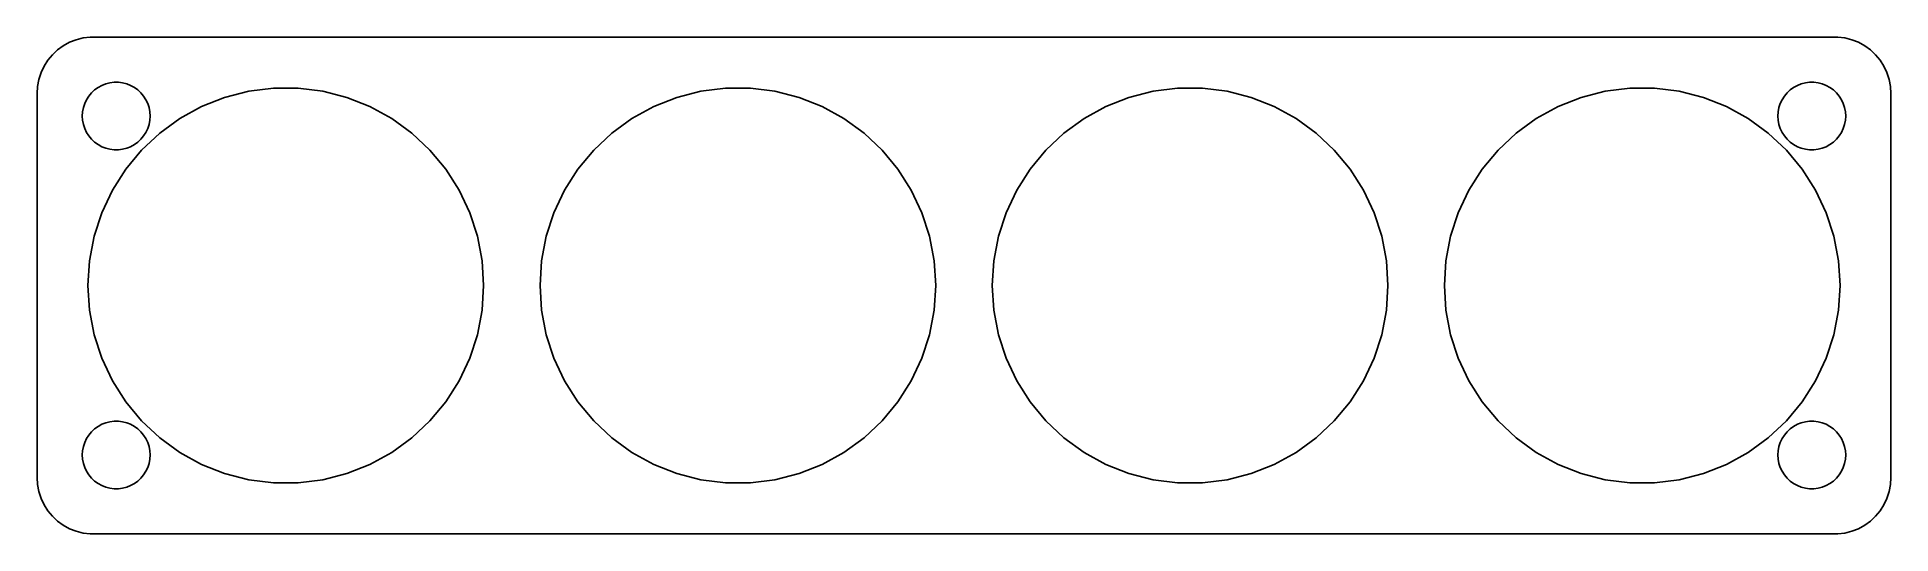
# Model space of a CAD drawing. Header units: metres. Extents: x -82 to 82, y -22 to 22.
import ezdxf

# ---------------------------------------------------------------- set-up
doc = ezdxf.new("R2010")
doc.units = ezdxf.units.M

msp = doc.modelspace()

# ---------------------------------------------------------------- linework, layer by layer
for p, q in [((-79.1289, 21.5241), (-79.6791, 21.2216)), ((-78.5451, 21.7553), (-79.1289, 21.5241)), ((-77.9369, 21.9114), (-78.5451, 21.7553)), ((-77.3139, 21.9901), (-77.9369, 21.9114)), ((77.3139, 21.9901), (-77.3139, 21.9901)), ((77.9369, 21.9114), (77.3139, 21.9901)), ((78.5451, 21.7553), (77.9369, 21.9114)), ((79.1289, 21.5241), (78.5451, 21.7553)), ((79.6791, 21.2216), (79.1289, 21.5241)), ((-81.0451, 19.9389), (-81.3815, 19.4088)), ((-80.6448, 20.4227), (-81.0451, 19.9389)), ((-80.1871, 20.8526), (-80.6448, 20.4227)), ((-79.6791, 21.2216), (-80.1871, 20.8526)), ((80.1871, 20.8526), (79.6791, 21.2216)), ((80.6448, 20.4227), (80.1871, 20.8526)), ((81.0451, 19.9389), (80.6448, 20.4227)), ((81.3815, 19.4088), (81.0451, 19.9389)), ((-81.8429, 18.2434), (-81.9606, 17.6267)), ((-81.6489, 18.8406), (-81.8429, 18.2434)), ((-81.3815, 19.4088), (-81.6489, 18.8406)), ((81.6489, 18.8406), (81.3815, 19.4088)), ((81.8429, 18.2434), (81.6489, 18.8406)), ((81.9606, 17.6267), (81.8429, 18.2434)), ((-81.9606, 17.6267), (-82, 17)), ((-82, 17), (-82, -17)), ((-77.7893, 16.1044), (-77.6289, 16.4453)), ((-77.6289, 16.4453), (-77.427, 16.7634)), ((-77.427, 16.7634), (-77.1869, 17.0536)), ((-77.1869, 17.0536), (-76.9123, 17.3115)), ((-76.9123, 17.3115), (-76.6075, 17.533)), ((-76.6075, 17.533), (-76.2773, 17.7145)), ((-76.2773, 17.7145), (-75.927, 17.8532)), ((-75.927, 17.8532), (-75.5621, 17.9469)), ((-75.5621, 17.9469), (-75.1884, 17.9941)), ((-75.1884, 17.9941), (-74.8116, 17.9941)), ((-74.8116, 17.9941), (-74.4379, 17.9469)), ((-74.4379, 17.9469), (-74.073, 17.8532)), ((-74.073, 17.8532), (-73.7227, 17.7145)), ((-73.7227, 17.7145), (-73.3925, 17.533)), ((-73.3925, 17.533), (-73.0877, 17.3115)), ((-73.0877, 17.3115), (-72.8131, 17.0536)), ((-72.8131, 17.0536), (-72.573, 16.7634)), ((-72.573, 16.7634), (-72.3711, 16.4453)), ((-72.3711, 16.4453), (-72.2107, 16.1044)), ((-67.4511, 15.8345), (-65.4078, 16.6435)), ((-65.4078, 16.6435), (-63.2792, 17.19)), ((-63.2792, 17.19), (-61.0988, 17.4655)), ((-61.0988, 17.4655), (-58.9012, 17.4655)), ((-58.9012, 17.4655), (-56.7208, 17.19)), ((-56.7208, 17.19), (-54.5922, 16.6435)), ((-54.5922, 16.6435), (-52.5489, 15.8345)), ((-27.4511, 15.8345), (-25.4078, 16.6435)), ((-25.4078, 16.6435), (-23.2792, 17.19)), ((-23.2792, 17.19), (-21.0988, 17.4655)), ((-21.0988, 17.4655), (-18.9012, 17.4655)), ((-18.9012, 17.4655), (-16.7208, 17.19)), ((-16.7208, 17.19), (-14.5922, 16.6435)), ((-14.5922, 16.6435), (-12.5489, 15.8345)), ((12.5489, 15.8345), (14.5922, 16.6435)), ((14.5922, 16.6435), (16.7208, 17.19)), ((16.7208, 17.19), (18.9012, 17.4655)), ((18.9012, 17.4655), (21.0988, 17.4655)), ((21.0988, 17.4655), (23.2792, 17.19)), ((23.2792, 17.19), (25.4078, 16.6435)), ((25.4078, 16.6435), (27.4511, 15.8345)), ((52.5489, 15.8345), (54.5922, 16.6435)), ((54.5922, 16.6435), (56.7208, 17.19)), ((56.7208, 17.19), (58.9012, 17.4655)), ((58.9012, 17.4655), (61.0988, 17.4655)), ((61.0988, 17.4655), (63.2792, 17.19)), ((63.2792, 17.19), (65.4078, 16.6435)), ((65.4078, 16.6435), (67.4511, 15.8345)), ((72.2107, 16.1044), (72.3711, 16.4453)), ((72.3711, 16.4453), (72.573, 16.7634)), ((72.573, 16.7634), (72.8131, 17.0536)), ((72.8131, 17.0536), (73.0877, 17.3115)), ((73.0877, 17.3115), (73.3925, 17.533)), ((73.3925, 17.533), (73.7227, 17.7145)), ((73.7227, 17.7145), (74.073, 17.8532)), ((74.073, 17.8532), (74.4379, 17.9469)), ((74.4379, 17.9469), (74.8116, 17.9941)), ((74.8116, 17.9941), (75.1884, 17.9941)), ((75.1884, 17.9941), (75.5621, 17.9469)), ((75.5621, 17.9469), (75.927, 17.8532)), ((75.927, 17.8532), (76.2773, 17.7145)), ((76.2773, 17.7145), (76.6075, 17.533)), ((76.6075, 17.533), (76.9123, 17.3115)), ((76.9123, 17.3115), (77.1869, 17.0536)), ((77.1869, 17.0536), (77.427, 16.7634)), ((77.427, 16.7634), (77.6289, 16.4453)), ((77.6289, 16.4453), (77.7893, 16.1044)), ((82, 17), (81.9606, 17.6267)), ((82, -17), (82, 17)), ((-78, 15), (-77.9763, 15.376)), ((-77.9763, 14.624), (-78, 15)), ((-77.9763, 15.376), (-77.9057, 15.7461)), ((-77.9057, 15.7461), (-77.7893, 16.1044)), ((-72.2107, 16.1044), (-72.0943, 15.7461)), ((-72.0943, 15.7461), (-72.0237, 15.376)), ((-72.0237, 15.376), (-72, 15)), ((-72, 15), (-72.0237, 14.624)), ((-71.1549, 13.484), (-69.377, 14.7757)), ((-69.377, 14.7757), (-67.4511, 15.8345)), ((-52.5489, 15.8345), (-50.623, 14.7757)), ((-50.623, 14.7757), (-48.8451, 13.484)), ((-31.1549, 13.484), (-29.377, 14.7757)), ((-29.377, 14.7757), (-27.4511, 15.8345)), ((-12.5489, 15.8345), (-10.623, 14.7757)), ((-10.623, 14.7757), (-8.84508, 13.484)), ((8.84508, 13.484), (10.623, 14.7757)), ((10.623, 14.7757), (12.5489, 15.8345)), ((27.4511, 15.8345), (29.377, 14.7757)), ((29.377, 14.7757), (31.1549, 13.484)), ((48.8451, 13.484), (50.623, 14.7757)), ((50.623, 14.7757), (52.5489, 15.8345)), ((67.4511, 15.8345), (69.377, 14.7757)), ((69.377, 14.7757), (71.1549, 13.484)), ((72, 15), (72.0237, 15.376)), ((72.0237, 14.624), (72, 15)), ((72.0237, 15.376), (72.0943, 15.7461)), ((72.0943, 15.7461), (72.2107, 16.1044)), ((77.7893, 16.1044), (77.9057, 15.7461)), ((77.9057, 15.7461), (77.9763, 15.376)), ((77.9763, 15.376), (78, 15)), ((78, 15), (77.9763, 14.624)), ((-77.9057, 14.2539), (-77.9763, 14.624)), ((-77.7893, 13.8956), (-77.9057, 14.2539)), ((-77.6289, 13.5547), (-77.7893, 13.8956)), ((-77.427, 13.2366), (-77.6289, 13.5547)), ((-77.1869, 12.9464), (-77.427, 13.2366)), ((-72.573, 13.2366), (-72.8131, 12.9464)), ((-72.7569, 11.9796), (-71.1549, 13.484)), ((-72.3711, 13.5547), (-72.573, 13.2366)), ((-72.2107, 13.8956), (-72.3711, 13.5547)), ((-72.0943, 14.2539), (-72.2107, 13.8956)), ((-72.0237, 14.624), (-72.0943, 14.2539)), ((-48.8451, 13.484), (-47.243, 11.9796)), ((-32.7569, 11.9796), (-31.1549, 13.484)), ((-8.84508, 13.484), (-7.24304, 11.9796)), ((7.24304, 11.9796), (8.84508, 13.484)), ((31.1549, 13.484), (32.7569, 11.9796)), ((47.243, 11.9796), (48.8451, 13.484)), ((71.1549, 13.484), (72.7569, 11.9796)), ((72.0943, 14.2539), (72.0237, 14.624)), ((72.2107, 13.8956), (72.0943, 14.2539)), ((72.3711, 13.5547), (72.2107, 13.8956)), ((72.573, 13.2366), (72.3711, 13.5547)), ((72.8131, 12.9464), (72.573, 13.2366)), ((77.427, 13.2366), (77.1869, 12.9464)), ((77.6289, 13.5547), (77.427, 13.2366)), ((77.7893, 13.8956), (77.6289, 13.5547)), ((77.9057, 14.2539), (77.7893, 13.8956)), ((77.9763, 14.624), (77.9057, 14.2539)), ((-76.9123, 12.6884), (-77.1869, 12.9464)), ((-76.6075, 12.467), (-76.9123, 12.6884)), ((-76.2773, 12.2855), (-76.6075, 12.467)), ((-75.927, 12.1468), (-76.2773, 12.2855)), ((-75.5621, 12.0531), (-75.927, 12.1468)), ((-75.1884, 12.0059), (-75.5621, 12.0531)), ((-74.8116, 12.0059), (-75.1884, 12.0059)), ((-74.4379, 12.0531), (-74.8116, 12.0059)), ((-74.073, 12.1468), (-74.4379, 12.0531)), ((-74.1578, 10.2862), (-72.7569, 11.9796)), ((-73.7227, 12.2855), (-74.073, 12.1468)), ((-73.3925, 12.467), (-73.7227, 12.2855)), ((-73.0877, 12.6884), (-73.3925, 12.467)), ((-72.8131, 12.9464), (-73.0877, 12.6884)), ((-47.243, 11.9796), (-45.8422, 10.2862)), ((-34.1578, 10.2862), (-32.7569, 11.9796)), ((-7.24304, 11.9796), (-5.84219, 10.2862)), ((5.84219, 10.2862), (7.24304, 11.9796)), ((32.7569, 11.9796), (34.1578, 10.2862)), ((45.8422, 10.2862), (47.243, 11.9796)), ((72.7569, 11.9796), (74.1578, 10.2862)), ((73.0877, 12.6884), (72.8131, 12.9464)), ((73.3925, 12.467), (73.0877, 12.6884)), ((73.7227, 12.2855), (73.3925, 12.467)), ((74.073, 12.1468), (73.7227, 12.2855)), ((74.4379, 12.0531), (74.073, 12.1468)), ((74.8116, 12.0059), (74.4379, 12.0531)), ((75.1884, 12.0059), (74.8116, 12.0059)), ((75.5621, 12.0531), (75.1884, 12.0059)), ((75.927, 12.1468), (75.5621, 12.0531)), ((76.2773, 12.2855), (75.927, 12.1468)), ((76.6075, 12.467), (76.2773, 12.2855)), ((76.9123, 12.6884), (76.6075, 12.467)), ((77.1869, 12.9464), (76.9123, 12.6884)), ((-75.3354, 8.43068), (-74.1578, 10.2862)), ((-45.8422, 10.2862), (-44.6646, 8.43068)), ((-35.3354, 8.43068), (-34.1578, 10.2862)), ((-5.84219, 10.2862), (-4.66463, 8.43068)), ((4.66463, 8.43068), (5.84219, 10.2862)), ((34.1578, 10.2862), (35.3354, 8.43068)), ((44.6646, 8.43068), (45.8422, 10.2862)), ((74.1578, 10.2862), (75.3354, 8.43068)), ((-76.2711, 6.44217), (-75.3354, 8.43068)), ((-44.6646, 8.43068), (-43.7289, 6.44217)), ((-36.2711, 6.44217), (-35.3354, 8.43068)), ((-4.66463, 8.43068), (-3.7289, 6.44217)), ((3.7289, 6.44217), (4.66463, 8.43068)), ((35.3354, 8.43068), (36.2711, 6.44217)), ((43.7289, 6.44217), (44.6646, 8.43068)), ((75.3354, 8.43068), (76.2711, 6.44217)), ((-76.9502, 4.35207), (-76.2711, 6.44217)), ((-43.7289, 6.44217), (-43.0498, 4.35207)), ((-36.9502, 4.35207), (-36.2711, 6.44217)), ((-3.7289, 6.44217), (-3.04979, 4.35207)), ((3.04979, 4.35207), (3.7289, 6.44217)), ((36.2711, 6.44217), (36.9502, 4.35207)), ((43.0498, 4.35207), (43.7289, 6.44217)), ((76.2711, 6.44217), (76.9502, 4.35207)), ((-77.362, 2.19333), (-76.9502, 4.35207)), ((-43.0498, 4.35207), (-42.638, 2.19333)), ((-37.362, 2.19333), (-36.9502, 4.35207)), ((-3.04979, 4.35207), (-2.63799, 2.19333)), ((2.63799, 2.19333), (3.04979, 4.35207)), ((36.9502, 4.35207), (37.362, 2.19333)), ((42.638, 2.19333), (43.0498, 4.35207)), ((76.9502, 4.35207), (77.362, 2.19333)), ((-77.5, 0), (-77.362, 2.19333)), ((-42.638, 2.19333), (-42.5, 0)), ((-37.5, 0), (-37.362, 2.19333)), ((-2.63799, 2.19333), (-2.5, 0)), ((2.5, 0), (2.63799, 2.19333)), ((37.362, 2.19333), (37.5, 0)), ((42.5, 0), (42.638, 2.19333)), ((77.362, 2.19333), (77.5, 0)), ((-77.362, -2.19333), (-77.5, 0)), ((-42.5, 0), (-42.638, -2.19333)), ((-37.362, -2.19333), (-37.5, 0)), ((-2.5, 0), (-2.63799, -2.19333)), ((2.63799, -2.19333), (2.5, 0)), ((37.5, 0), (37.362, -2.19333)), ((42.638, -2.19333), (42.5, 0)), ((77.5, 0), (77.362, -2.19333)), ((-76.9502, -4.35207), (-77.362, -2.19333)), ((-42.638, -2.19333), (-43.0498, -4.35207)), ((-36.9502, -4.35207), (-37.362, -2.19333)), ((-2.63799, -2.19333), (-3.04979, -4.35207)), ((3.04979, -4.35207), (2.63799, -2.19333)), ((37.362, -2.19333), (36.9502, -4.35207)), ((43.0498, -4.35207), (42.638, -2.19333)), ((77.362, -2.19333), (76.9502, -4.35207)), ((-76.2711, -6.44217), (-76.9502, -4.35207)), ((-43.0498, -4.35207), (-43.7289, -6.44217)), ((-36.2711, -6.44217), (-36.9502, -4.35207)), ((-3.04979, -4.35207), (-3.7289, -6.44217)), ((3.7289, -6.44217), (3.04979, -4.35207)), ((36.9502, -4.35207), (36.2711, -6.44217)), ((43.7289, -6.44217), (43.0498, -4.35207)), ((76.9502, -4.35207), (76.2711, -6.44217)), ((-75.3354, -8.43068), (-76.2711, -6.44217)), ((-43.7289, -6.44217), (-44.6646, -8.43068)), ((-35.3354, -8.43068), (-36.2711, -6.44217)), ((-3.7289, -6.44217), (-4.66463, -8.43068)), ((4.66463, -8.43068), (3.7289, -6.44217)), ((36.2711, -6.44217), (35.3354, -8.43068)), ((44.6646, -8.43068), (43.7289, -6.44217)), ((76.2711, -6.44217), (75.3354, -8.43068)), ((-74.1578, -10.2862), (-75.3354, -8.43068)), ((-44.6646, -8.43068), (-45.8422, -10.2862)), ((-34.1578, -10.2862), (-35.3354, -8.43068)), ((-4.66463, -8.43068), (-5.84219, -10.2862)), ((5.84219, -10.2862), (4.66463, -8.43068)), ((35.3354, -8.43068), (34.1578, -10.2862)), ((45.8422, -10.2862), (44.6646, -8.43068)), ((75.3354, -8.43068), (74.1578, -10.2862)), ((-72.7569, -11.9796), (-74.1578, -10.2862)), ((-45.8422, -10.2862), (-47.243, -11.9796)), ((-32.7569, -11.9796), (-34.1578, -10.2862)), ((-5.84219, -10.2862), (-7.24304, -11.9796)), ((7.24304, -11.9796), (5.84219, -10.2862)), ((34.1578, -10.2862), (32.7569, -11.9796)), ((47.243, -11.9796), (45.8422, -10.2862)), ((74.1578, -10.2862), (72.7569, -11.9796)), ((-77.427, -13.2366), (-77.1869, -12.9464)), ((-77.1869, -12.9464), (-76.9123, -12.6884)), ((-76.9123, -12.6884), (-76.6075, -12.467)), ((-76.6075, -12.467), (-76.2773, -12.2855)), ((-76.2773, -12.2855), (-75.927, -12.1468)), ((-75.927, -12.1468), (-75.5621, -12.0531)), ((-75.5621, -12.0531), (-75.1884, -12.0059)), ((-75.1884, -12.0059), (-74.8116, -12.0059)), ((-74.8116, -12.0059), (-74.4379, -12.0531)), ((-74.4379, -12.0531), (-74.073, -12.1468)), ((-74.073, -12.1468), (-73.7227, -12.2855)), ((-73.7227, -12.2855), (-73.3925, -12.467)), ((-73.3925, -12.467), (-73.0877, -12.6884)), ((-73.0877, -12.6884), (-72.8131, -12.9464)), ((-72.8131, -12.9464), (-72.573, -13.2366)), ((-71.1549, -13.484), (-72.7569, -11.9796)), ((-47.243, -11.9796), (-48.8451, -13.484)), ((-31.1549, -13.484), (-32.7569, -11.9796)), ((-7.24304, -11.9796), (-8.84508, -13.484)), ((8.84508, -13.484), (7.24304, -11.9796)), ((32.7569, -11.9796), (31.1549, -13.484)), ((48.8451, -13.484), (47.243, -11.9796)), ((72.7569, -11.9796), (71.1549, -13.484)), ((72.573, -13.2366), (72.8131, -12.9464)), ((72.8131, -12.9464), (73.0877, -12.6884)), ((73.0877, -12.6884), (73.3925, -12.467)), ((73.3925, -12.467), (73.7227, -12.2855)), ((73.7227, -12.2855), (74.073, -12.1468)), ((74.073, -12.1468), (74.4379, -12.0531)), ((74.4379, -12.0531), (74.8116, -12.0059)), ((74.8116, -12.0059), (75.1884, -12.0059)), ((75.1884, -12.0059), (75.5621, -12.0531)), ((75.5621, -12.0531), (75.927, -12.1468)), ((75.927, -12.1468), (76.2773, -12.2855)), ((76.2773, -12.2855), (76.6075, -12.467)), ((76.6075, -12.467), (76.9123, -12.6884)), ((76.9123, -12.6884), (77.1869, -12.9464)), ((77.1869, -12.9464), (77.427, -13.2366)), ((-78, -15), (-77.9763, -14.624)), ((-77.9763, -14.624), (-77.9057, -14.2539)), ((-77.9057, -14.2539), (-77.7893, -13.8956)), ((-77.7893, -13.8956), (-77.6289, -13.5547)), ((-77.6289, -13.5547), (-77.427, -13.2366)), ((-72.573, -13.2366), (-72.3711, -13.5547)), ((-72.3711, -13.5547), (-72.2107, -13.8956)), ((-72.2107, -13.8956), (-72.0943, -14.2539)), ((-72.0943, -14.2539), (-72.0237, -14.624)), ((-72.0237, -14.624), (-72, -15)), ((-69.377, -14.7757), (-71.1549, -13.484)), ((-48.8451, -13.484), (-50.623, -14.7757)), ((-29.377, -14.7757), (-31.1549, -13.484)), ((-8.84508, -13.484), (-10.623, -14.7757)), ((10.623, -14.7757), (8.84508, -13.484)), ((31.1549, -13.484), (29.377, -14.7757)), ((50.623, -14.7757), (48.8451, -13.484)), ((71.1549, -13.484), (69.377, -14.7757)), ((72, -15), (72.0237, -14.624)), ((72.0237, -14.624), (72.0943, -14.2539)), ((72.0943, -14.2539), (72.2107, -13.8956)), ((72.2107, -13.8956), (72.3711, -13.5547)), ((72.3711, -13.5547), (72.573, -13.2366)), ((77.427, -13.2366), (77.6289, -13.5547)), ((77.6289, -13.5547), (77.7893, -13.8956)), ((77.7893, -13.8956), (77.9057, -14.2539)), ((77.9057, -14.2539), (77.9763, -14.624)), ((77.9763, -14.624), (78, -15)), ((-77.9763, -15.376), (-78, -15)), ((-77.9057, -15.7461), (-77.9763, -15.376)), ((-77.7893, -16.1044), (-77.9057, -15.7461)), ((-77.6289, -16.4453), (-77.7893, -16.1044)), ((-72.2107, -16.1044), (-72.3711, -16.4453)), ((-72.0943, -15.7461), (-72.2107, -16.1044)), ((-72.0237, -15.376), (-72.0943, -15.7461)), ((-72, -15), (-72.0237, -15.376)), ((-67.4511, -15.8345), (-69.377, -14.7757)), ((-65.4078, -16.6435), (-67.4511, -15.8345)), ((-52.5489, -15.8345), (-54.5922, -16.6435)), ((-50.623, -14.7757), (-52.5489, -15.8345)), ((-27.4511, -15.8345), (-29.377, -14.7757)), ((-25.4078, -16.6435), (-27.4511, -15.8345)), ((-12.5489, -15.8345), (-14.5922, -16.6435)), ((-10.623, -14.7757), (-12.5489, -15.8345)), ((12.5489, -15.8345), (10.623, -14.7757)), ((14.5922, -16.6435), (12.5489, -15.8345)), ((27.4511, -15.8345), (25.4078, -16.6435)), ((29.377, -14.7757), (27.4511, -15.8345)), ((52.5489, -15.8345), (50.623, -14.7757)), ((54.5922, -16.6435), (52.5489, -15.8345)), ((67.4511, -15.8345), (65.4078, -16.6435)), ((69.377, -14.7757), (67.4511, -15.8345)), ((72.0237, -15.376), (72, -15)), ((72.0943, -15.7461), (72.0237, -15.376)), ((72.2107, -16.1044), (72.0943, -15.7461)), ((72.3711, -16.4453), (72.2107, -16.1044)), ((77.7893, -16.1044), (77.6289, -16.4453)), ((77.9057, -15.7461), (77.7893, -16.1044)), ((77.9763, -15.376), (77.9057, -15.7461)), ((78, -15), (77.9763, -15.376)), ((-82, -17), (-81.9606, -17.6267)), ((-81.9606, -17.6267), (-81.8429, -18.2434)), ((-77.427, -16.7634), (-77.6289, -16.4453)), ((-77.1869, -17.0536), (-77.427, -16.7634)), ((-76.9123, -17.3115), (-77.1869, -17.0536)), ((-76.6075, -17.533), (-76.9123, -17.3115)), ((-76.2773, -17.7145), (-76.6075, -17.533)), ((-75.927, -17.8532), (-76.2773, -17.7145)), ((-75.5621, -17.9469), (-75.927, -17.8532)), ((-75.1884, -17.9941), (-75.5621, -17.9469)), ((-74.8116, -17.9941), (-75.1884, -17.9941)), ((-74.4379, -17.9469), (-74.8116, -17.9941)), ((-74.073, -17.8532), (-74.4379, -17.9469)), ((-73.7227, -17.7145), (-74.073, -17.8532)), ((-73.3925, -17.533), (-73.7227, -17.7145)), ((-73.0877, -17.3115), (-73.3925, -17.533)), ((-72.8131, -17.0536), (-73.0877, -17.3115)), ((-72.573, -16.7634), (-72.8131, -17.0536)), ((-72.3711, -16.4453), (-72.573, -16.7634)), ((-63.2792, -17.19), (-65.4078, -16.6435)), ((-61.0988, -17.4655), (-63.2792, -17.19)), ((-58.9012, -17.4655), (-61.0988, -17.4655)), ((-56.7208, -17.19), (-58.9012, -17.4655)), ((-54.5922, -16.6435), (-56.7208, -17.19)), ((-23.2792, -17.19), (-25.4078, -16.6435)), ((-21.0988, -17.4655), (-23.2792, -17.19)), ((-18.9012, -17.4655), (-21.0988, -17.4655)), ((-16.7208, -17.19), (-18.9012, -17.4655)), ((-14.5922, -16.6435), (-16.7208, -17.19)), ((16.7208, -17.19), (14.5922, -16.6435)), ((18.9012, -17.4655), (16.7208, -17.19)), ((21.0988, -17.4655), (18.9012, -17.4655)), ((23.2792, -17.19), (21.0988, -17.4655)), ((25.4078, -16.6435), (23.2792, -17.19)), ((56.7208, -17.19), (54.5922, -16.6435)), ((58.9012, -17.4655), (56.7208, -17.19)), ((61.0988, -17.4655), (58.9012, -17.4655)), ((63.2792, -17.19), (61.0988, -17.4655)), ((65.4078, -16.6435), (63.2792, -17.19)), ((72.573, -16.7634), (72.3711, -16.4453)), ((72.8131, -17.0536), (72.573, -16.7634)), ((73.0877, -17.3115), (72.8131, -17.0536)), ((73.3925, -17.533), (73.0877, -17.3115)), ((73.7227, -17.7145), (73.3925, -17.533)), ((74.073, -17.8532), (73.7227, -17.7145)), ((74.4379, -17.9469), (74.073, -17.8532)), ((74.8116, -17.9941), (74.4379, -17.9469)), ((75.1884, -17.9941), (74.8116, -17.9941)), ((75.5621, -17.9469), (75.1884, -17.9941)), ((75.927, -17.8532), (75.5621, -17.9469)), ((76.2773, -17.7145), (75.927, -17.8532)), ((76.6075, -17.533), (76.2773, -17.7145)), ((76.9123, -17.3115), (76.6075, -17.533)), ((77.1869, -17.0536), (76.9123, -17.3115)), ((77.427, -16.7634), (77.1869, -17.0536)), ((77.6289, -16.4453), (77.427, -16.7634)), ((81.8429, -18.2434), (81.9606, -17.6267)), ((81.9606, -17.6267), (82, -17)), ((-81.8429, -18.2434), (-81.6489, -18.8406)), ((-81.6489, -18.8406), (-81.3815, -19.4088)), ((-81.3815, -19.4088), (-81.0451, -19.9389)), ((81.0451, -19.9389), (81.3815, -19.4088)), ((81.3815, -19.4088), (81.6489, -18.8406)), ((81.6489, -18.8406), (81.8429, -18.2434)), ((-81.0451, -19.9389), (-80.6448, -20.4227)), ((-80.6448, -20.4227), (-80.1871, -20.8526)), ((-80.1871, -20.8526), (-79.6791, -21.2216)), ((-79.6791, -21.2216), (-79.1289, -21.5241)), ((79.1289, -21.5241), (79.6791, -21.2216)), ((79.6791, -21.2216), (80.1871, -20.8526)), ((80.1871, -20.8526), (80.6448, -20.4227)), ((80.6448, -20.4227), (81.0451, -19.9389)), ((-79.1289, -21.5241), (-78.5451, -21.7553)), ((-78.5451, -21.7553), (-77.9369, -21.9114)), ((-77.9369, -21.9114), (-77.3139, -21.9901)), ((-77.3139, -21.9901), (77.3139, -21.9901)), ((77.3139, -21.9901), (77.9369, -21.9114)), ((77.9369, -21.9114), (78.5451, -21.7553)), ((78.5451, -21.7553), (79.1289, -21.5241))]:
    msp.add_line(p, q)

doc.saveas('drawing.dxf')
